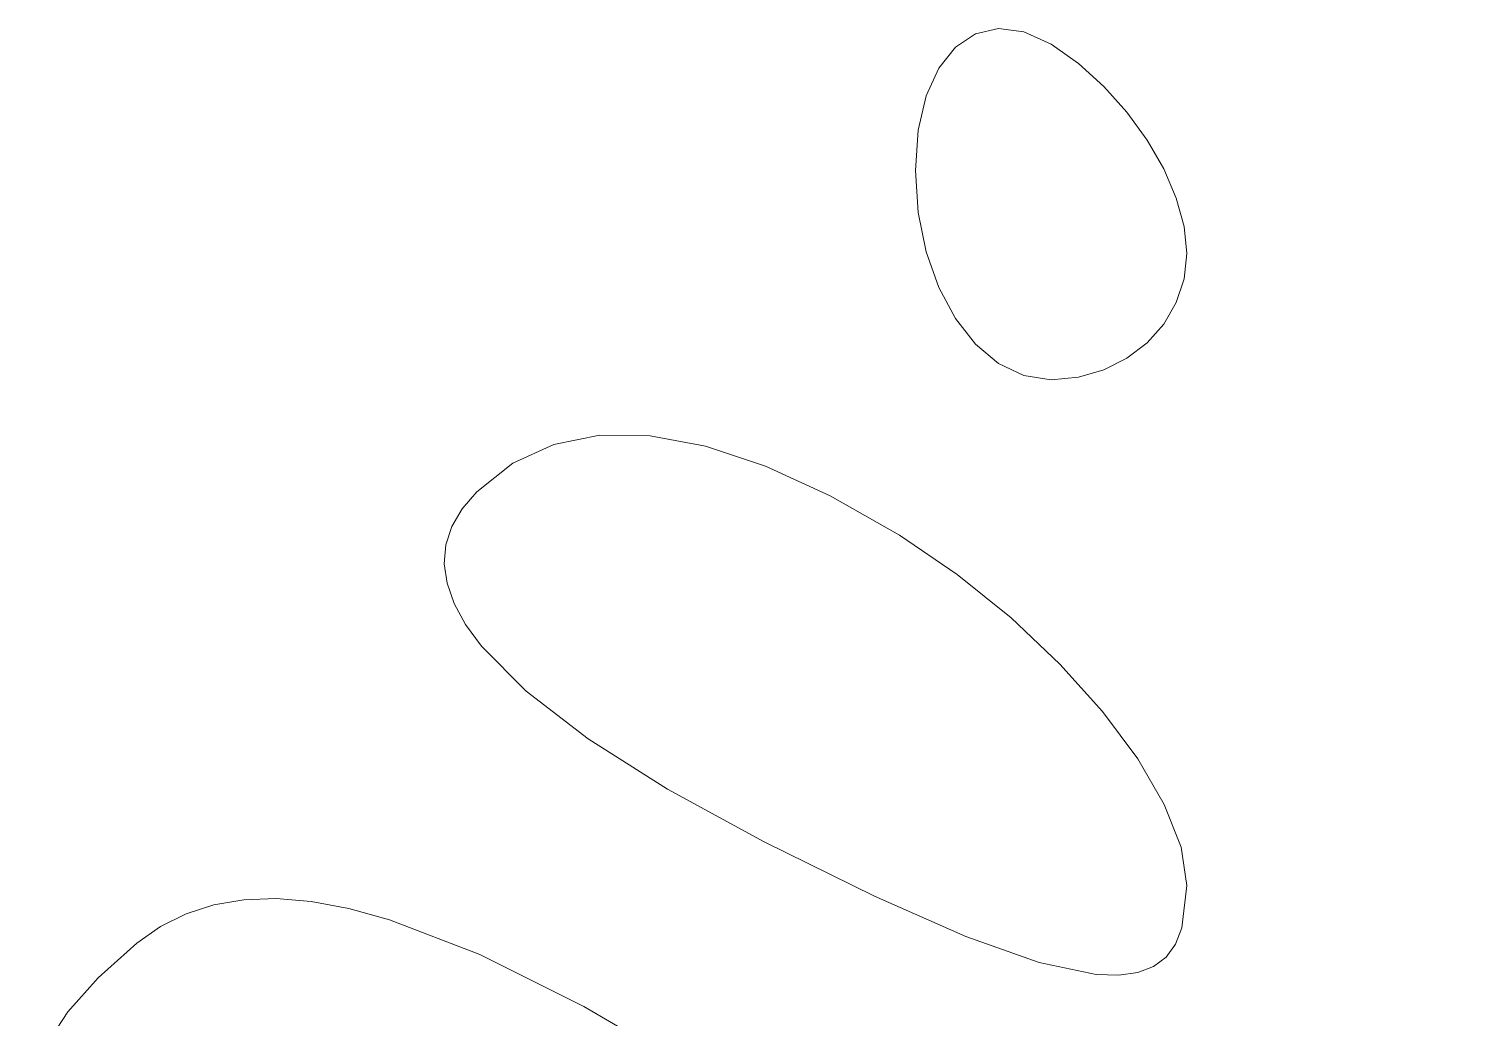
# Model space of a CAD drawing. Header units: millimetres. Extents: x -199 to 251, y -179 to 271.
# Drawn here: x -68.55 to -61.17, y -53.73 to -48.62 of the extents above; entities that cross this region are included whole.
import ezdxf

# ---------------------------------------------------------------- set-up
doc = ezdxf.new("R2010")
doc.units = ezdxf.units.MM
doc.header["$MEASUREMENT"] = 0
doc.layers.add('Camada 1', color=7, linetype='Continuous')

msp = doc.modelspace()

# ---------------------------------------------------------------- linework, layer by layer
at = {"layer": 'Camada 1', "color": 250, "lineweight": 18}
for points, knots in [([(-62.5853, -49.9107), (-62.5853, -49.9107), (-62.571, -49.7797), (-62.571, -49.7797), (-62.571, -49.7797), (-62.571, -49.7797), (-62.5853, -49.6402), (-62.5853, -49.6402), (-62.5853, -49.6402), (-62.5853, -49.6402), (-62.6263, -49.493), (-62.6263, -49.493), (-62.6263, -49.493), (-62.6263, -49.493), (-62.691, -49.3428), (-62.691, -49.3428), (-62.691, -49.3428), (-62.691, -49.3428), (-62.7767, -49.1939), (-62.7767, -49.1939), (-62.7767, -49.1939), (-62.7767, -49.1939), (-62.8804, -49.0507), (-62.8804, -49.0507), (-62.8804, -49.0507), (-62.8804, -49.0507), (-62.9993, -48.9177), (-62.9993, -48.9177), (-62.9993, -48.9177), (-62.9993, -48.9177), (-63.1305, -48.7993), (-63.1305, -48.7993), (-63.1305, -48.7993), (-63.1305, -48.7993), (-63.2711, -48.7), (-63.2711, -48.7), (-63.2711, -48.7), (-63.2711, -48.7), (-63.4117, -48.636), (-63.4117, -48.636), (-63.4117, -48.636), (-63.4117, -48.636), (-63.5429, -48.619), (-63.5429, -48.619), (-63.5429, -48.619), (-63.5429, -48.619), (-63.6618, -48.6462), (-63.6618, -48.6462), (-63.6618, -48.6462), (-63.6618, -48.6462), (-63.7655, -48.715), (-63.7655, -48.715), (-63.7655, -48.715), (-63.7655, -48.715), (-63.8511, -48.8226), (-63.8511, -48.8226), (-63.8511, -48.8226), (-63.8511, -48.8226), (-63.9159, -48.9663), (-63.9159, -48.9663), (-63.9159, -48.9663), (-63.9159, -48.9663), (-63.9568, -49.1436), (-63.9568, -49.1436), (-63.9568, -49.1436), (-63.9568, -49.1436), (-63.9711, -49.3517), (-63.9711, -49.3517), (-63.9711, -49.3517), (-63.9711, -49.3517), (-63.9568, -49.5685), (-63.9568, -49.5685), (-63.9568, -49.5685), (-63.9568, -49.5685), (-63.9159, -49.7708), (-63.9159, -49.7708), (-63.9159, -49.7708), (-63.9159, -49.7708), (-63.8511, -49.9542), (-63.8511, -49.9542), (-63.8511, -49.9542), (-63.8511, -49.9542), (-63.7655, -50.1141), (-63.7655, -50.1141), (-63.7655, -50.1141), (-63.7655, -50.1141), (-63.6618, -50.2463), (-63.6618, -50.2463), (-63.6618, -50.2463), (-63.6618, -50.2463), (-63.5429, -50.3461), (-63.5429, -50.3461), (-63.5429, -50.3461), (-63.5429, -50.3461), (-63.4117, -50.4093), (-63.4117, -50.4093), (-63.4117, -50.4093), (-63.4117, -50.4093), (-63.2711, -50.4314), (-63.2711, -50.4314), (-63.2711, -50.4314), (-63.2711, -50.4314), (-63.1305, -50.4181), (-63.1305, -50.4181), (-63.1305, -50.4181), (-63.1305, -50.4181), (-62.9993, -50.38), (-62.9993, -50.38), (-62.9993, -50.38), (-62.9993, -50.38), (-62.8804, -50.3197), (-62.8804, -50.3197), (-62.8804, -50.3197), (-62.8804, -50.3197), (-62.7767, -50.2401), (-62.7767, -50.2401), (-62.7767, -50.2401), (-62.7767, -50.2401), (-62.691, -50.1435), (-62.691, -50.1435), (-62.691, -50.1435), (-62.691, -50.1435), (-62.6263, -50.0328), (-62.6263, -50.0328), (-62.6263, -50.0328), (-62.6263, -50.0328), (-62.5853, -49.9107), (-62.5853, -49.9107)], [0, 0, 0, 0, 0.030303, 0.030303, 0.030303, 0.030303, 0.060606, 0.060606, 0.060606, 0.060606, 0.090909, 0.090909, 0.090909, 0.090909, 0.121212, 0.121212, 0.121212, 0.121212, 0.151515, 0.151515, 0.151515, 0.151515, 0.181818, 0.181818, 0.181818, 0.181818, 0.212121, 0.212121, 0.212121, 0.212121, 0.242424, 0.242424, 0.242424, 0.242424, 0.272727, 0.272727, 0.272727, 0.272727, 0.30303, 0.30303, 0.30303, 0.30303, 0.333333, 0.333333, 0.333333, 0.333333, 0.363636, 0.363636, 0.363636, 0.363636, 0.393939, 0.393939, 0.393939, 0.393939, 0.424242, 0.424242, 0.424242, 0.424242, 0.454545, 0.454545, 0.454545, 0.454545, 0.484848, 0.484848, 0.484848, 0.484848, 0.515152, 0.515152, 0.515152, 0.515152, 0.545455, 0.545455, 0.545455, 0.545455, 0.575758, 0.575758, 0.575758, 0.575758, 0.606061, 0.606061, 0.606061, 0.606061, 0.636364, 0.636364, 0.636364, 0.636364, 0.666667, 0.666667, 0.666667, 0.666667, 0.69697, 0.69697, 0.69697, 0.69697, 0.727273, 0.727273, 0.727273, 0.727273, 0.757576, 0.757576, 0.757576, 0.757576, 0.787879, 0.787879, 0.787879, 0.787879, 0.818182, 0.818182, 0.818182, 0.818182, 0.848485, 0.848485, 0.848485, 0.848485, 0.878788, 0.878788, 0.878788, 0.878788, 0.909091, 0.909091, 0.909091, 0.909091, 0.939394, 0.939394, 0.939394, 0.939394, 1, 1, 1, 1]), ([(-62.571, -53.0396), (-62.571, -53.0396), (-62.6013, -52.842), (-62.6013, -52.842), (-62.6013, -52.842), (-62.6013, -52.842), (-62.688, -52.6217), (-62.688, -52.6217), (-62.688, -52.6217), (-62.688, -52.6217), (-62.8251, -52.3858), (-62.8251, -52.3858), (-62.8251, -52.3858), (-62.8251, -52.3858), (-63.0066, -52.1419), (-63.0066, -52.1419), (-63.0066, -52.1419), (-63.0066, -52.1419), (-63.2262, -51.8973), (-63.2262, -51.8973), (-63.2262, -51.8973), (-63.2262, -51.8973), (-63.478, -51.6594), (-63.478, -51.6594), (-63.478, -51.6594), (-63.478, -51.6594), (-63.7558, -51.4356), (-63.7558, -51.4356), (-63.7558, -51.4356), (-63.7558, -51.4356), (-64.0537, -51.2334), (-64.0537, -51.2334), (-64.0537, -51.2334), (-64.0537, -51.2334), (-64.4114, -51.0301), (-64.4114, -51.0301), (-64.4114, -51.0301), (-64.4114, -51.0301), (-64.745, -50.8768), (-64.745, -50.8768), (-64.745, -50.8768), (-64.745, -50.8768), (-65.0544, -50.7736), (-65.0544, -50.7736), (-65.0544, -50.7736), (-65.0544, -50.7736), (-65.3396, -50.7204), (-65.3396, -50.7204), (-65.3396, -50.7204), (-65.3396, -50.7204), (-65.6003, -50.7172), (-65.6003, -50.7172), (-65.6003, -50.7172), (-65.6003, -50.7172), (-65.8364, -50.7641), (-65.8364, -50.7641), (-65.8364, -50.7641), (-65.8364, -50.7641), (-66.0478, -50.8611), (-66.0478, -50.8611), (-66.0478, -50.8611), (-66.0478, -50.8611), (-66.2343, -51.0083), (-66.2343, -51.0083), (-66.2343, -51.0083), (-66.2343, -51.0083), (-66.31, -51.096), (-66.31, -51.096), (-66.31, -51.096), (-66.31, -51.096), (-66.3631, -51.1871), (-66.3631, -51.1871), (-66.3631, -51.1871), (-66.3631, -51.1871), (-66.3938, -51.2816), (-66.3938, -51.2816), (-66.3938, -51.2816), (-66.3938, -51.2816), (-66.4019, -51.3796), (-66.4019, -51.3796), (-66.4019, -51.3796), (-66.4019, -51.3796), (-66.3877, -51.4809), (-66.3877, -51.4809), (-66.3877, -51.4809), (-66.3877, -51.4809), (-66.351, -51.5857), (-66.351, -51.5857), (-66.351, -51.5857), (-66.351, -51.5857), (-66.2918, -51.6937), (-66.2918, -51.6937), (-66.2918, -51.6937), (-66.2918, -51.6937), (-66.2102, -51.8051), (-66.2102, -51.8051), (-66.2102, -51.8051), (-66.2102, -51.8051), (-65.9798, -52.0379), (-65.9798, -52.0379), (-65.9798, -52.0379), (-65.9798, -52.0379), (-65.6598, -52.2838), (-65.6598, -52.2838), (-65.6598, -52.2838), (-65.6598, -52.2838), (-65.2504, -52.5427), (-65.2504, -52.5427), (-65.2504, -52.5427), (-65.2504, -52.5427), (-64.7517, -52.8144), (-64.7517, -52.8144), (-64.7517, -52.8144), (-64.7517, -52.8144), (-64.182, -53.0953), (-64.182, -53.0953), (-64.182, -53.0953), (-64.182, -53.0953), (-63.7116, -53.3024), (-63.7116, -53.3024), (-63.7116, -53.3024), (-63.7116, -53.3024), (-63.3332, -53.4366), (-63.3332, -53.4366), (-63.3332, -53.4366), (-63.3332, -53.4366), (-63.0397, -53.4987), (-63.0397, -53.4987), (-63.0397, -53.4987), (-63.0397, -53.4987), (-62.9226, -53.5028), (-62.9226, -53.5028), (-62.9226, -53.5028), (-62.9226, -53.5028), (-62.8239, -53.4892), (-62.8239, -53.4892), (-62.8239, -53.4892), (-62.8239, -53.4892), (-62.7429, -53.4579), (-62.7429, -53.4579), (-62.7429, -53.4579), (-62.7429, -53.4579), (-62.6787, -53.4091), (-62.6787, -53.4091), (-62.6787, -53.4091), (-62.6787, -53.4091), (-62.6302, -53.3427), (-62.6302, -53.3427), (-62.6302, -53.3427), (-62.6302, -53.3427), (-62.5968, -53.2589), (-62.5968, -53.2589), (-62.5968, -53.2589), (-62.5968, -53.2589), (-62.571, -53.0396), (-62.571, -53.0396)], [0, 0, 0, 0, 0.025, 0.025, 0.025, 0.025, 0.05, 0.05, 0.05, 0.05, 0.075, 0.075, 0.075, 0.075, 0.1, 0.1, 0.1, 0.1, 0.125, 0.125, 0.125, 0.125, 0.15, 0.15, 0.15, 0.15, 0.175, 0.175, 0.175, 0.175, 0.2, 0.2, 0.2, 0.2, 0.225, 0.225, 0.225, 0.225, 0.25, 0.25, 0.25, 0.25, 0.275, 0.275, 0.275, 0.275, 0.3, 0.3, 0.3, 0.3, 0.325, 0.325, 0.325, 0.325, 0.35, 0.35, 0.35, 0.35, 0.375, 0.375, 0.375, 0.375, 0.4, 0.4, 0.4, 0.4, 0.425, 0.425, 0.425, 0.425, 0.45, 0.45, 0.45, 0.45, 0.475, 0.475, 0.475, 0.475, 0.5, 0.5, 0.5, 0.5, 0.525, 0.525, 0.525, 0.525, 0.55, 0.55, 0.55, 0.55, 0.575, 0.575, 0.575, 0.575, 0.6, 0.6, 0.6, 0.6, 0.625, 0.625, 0.625, 0.625, 0.65, 0.65, 0.65, 0.65, 0.675, 0.675, 0.675, 0.675, 0.7, 0.7, 0.7, 0.7, 0.725, 0.725, 0.725, 0.725, 0.75, 0.75, 0.75, 0.75, 0.775, 0.775, 0.775, 0.775, 0.8, 0.8, 0.8, 0.8, 0.825, 0.825, 0.825, 0.825, 0.85, 0.85, 0.85, 0.85, 0.875, 0.875, 0.875, 0.875, 0.9, 0.9, 0.9, 0.9, 0.925, 0.925, 0.925, 0.925, 0.95, 0.95, 0.95, 0.95, 1, 1, 1, 1]), ([(-61.2435, -57.8068), (-61.2435, -57.8068), (-61.1903, -57.7274), (-61.1903, -57.7274), (-61.1903, -57.7274), (-61.1903, -57.7274), (-61.1658, -57.6311), (-61.1658, -57.6311), (-61.1658, -57.6311), (-61.1658, -57.6311), (-61.1701, -57.5186), (-61.1701, -57.5186), (-61.1701, -57.5186), (-61.1701, -57.5186), (-61.2035, -57.39), (-61.2035, -57.39), (-61.2035, -57.39), (-61.2035, -57.39), (-61.2663, -57.2459), (-61.2663, -57.2459), (-61.2663, -57.2459), (-61.2663, -57.2459), (-61.3585, -57.0868), (-61.3585, -57.0868), (-61.3585, -57.0868), (-61.3585, -57.0868), (-61.4804, -56.9131), (-61.4804, -56.9131), (-61.4804, -56.9131), (-61.4804, -56.9131), (-61.8141, -56.5236), (-61.8141, -56.5236), (-61.8141, -56.5236), (-61.8141, -56.5236), (-62.2689, -56.0811), (-62.2689, -56.0811), (-62.2689, -56.0811), (-62.2689, -56.0811), (-62.8464, -55.5891), (-62.8464, -55.5891), (-62.8464, -55.5891), (-62.8464, -55.5891), (-63.5481, -55.0513), (-63.5481, -55.0513), (-63.5481, -55.0513), (-63.5481, -55.0513), (-64.3757, -54.4711), (-64.3757, -54.4711), (-64.3757, -54.4711), (-64.3757, -54.4711), (-65.0696, -54.0214), (-65.0696, -54.0214), (-65.0696, -54.0214), (-65.0696, -54.0214), (-65.6814, -53.6638), (-65.6814, -53.6638), (-65.6814, -53.6638), (-65.6814, -53.6638), (-66.2177, -53.3962), (-66.2177, -53.3962), (-66.2177, -53.3962), (-66.2177, -53.3962), (-66.6847, -53.2166), (-66.6847, -53.2166), (-66.6847, -53.2166), (-66.6847, -53.2166), (-66.8942, -53.1592), (-66.8942, -53.1592), (-66.8942, -53.1592), (-66.8942, -53.1592), (-67.0888, -53.123), (-67.0888, -53.123), (-67.0888, -53.123), (-67.0888, -53.123), (-67.2693, -53.1077), (-67.2693, -53.1077), (-67.2693, -53.1077), (-67.2693, -53.1077), (-67.4364, -53.1134), (-67.4364, -53.1134), (-67.4364, -53.1134), (-67.4364, -53.1134), (-67.5909, -53.1394), (-67.5909, -53.1394), (-67.5909, -53.1394), (-67.5909, -53.1394), (-67.7337, -53.1857), (-67.7337, -53.1857), (-67.7337, -53.1857), (-67.7337, -53.1857), (-67.8656, -53.252), (-67.8656, -53.252), (-67.8656, -53.252), (-67.8656, -53.252), (-67.9872, -53.338), (-67.9872, -53.338), (-67.9872, -53.338), (-67.9872, -53.338), (-68.1867, -53.5167), (-68.1867, -53.5167), (-68.1867, -53.5167), (-68.1867, -53.5167), (-68.3436, -53.6917), (-68.3436, -53.6917), (-68.3436, -53.6917), (-68.3436, -53.6917), (-68.4566, -53.8648), (-68.4566, -53.8648), (-68.4566, -53.8648), (-68.4566, -53.8648), (-68.5245, -54.0376), (-68.5245, -54.0376), (-68.5245, -54.0376), (-68.5245, -54.0376), (-68.5459, -54.2118), (-68.5459, -54.2118), (-68.5459, -54.2118), (-68.5459, -54.2118), (-68.5196, -54.3888), (-68.5196, -54.3888), (-68.5196, -54.3888), (-68.5196, -54.3888), (-68.4443, -54.5703), (-68.4443, -54.5703), (-68.4443, -54.5703), (-68.4443, -54.5703), (-68.3187, -54.7581), (-68.3187, -54.7581), (-68.3187, -54.7581), (-68.3187, -54.7581), (-68.1417, -54.9535), (-68.1417, -54.9535), (-68.1417, -54.9535), (-68.1417, -54.9535), (-67.9117, -55.1583), (-67.9117, -55.1583), (-67.9117, -55.1583), (-67.9117, -55.1583), (-67.6277, -55.3741), (-67.6277, -55.3741), (-67.6277, -55.3741), (-67.6277, -55.3741), (-67.2884, -55.6025), (-67.2884, -55.6025), (-67.2884, -55.6025), (-67.2884, -55.6025), (-66.8924, -55.8451), (-66.8924, -55.8451), (-66.8924, -55.8451), (-66.8924, -55.8451), (-66.4384, -56.1035), (-66.4384, -56.1035), (-66.4384, -56.1035), (-66.4384, -56.1035), (-65.3516, -56.6741), (-65.3516, -56.6741), (-65.3516, -56.6741), (-65.3516, -56.6741), (-64.4573, -57.1039), (-64.4573, -57.1039), (-64.4573, -57.1039), (-64.4573, -57.1039), (-63.6668, -57.4415), (-63.6668, -57.4415), (-63.6668, -57.4415), (-63.6668, -57.4415), (-62.9816, -57.6902), (-62.9816, -57.6902), (-62.9816, -57.6902), (-62.9816, -57.6902), (-62.4033, -57.8537), (-62.4033, -57.8537), (-62.4033, -57.8537), (-62.4033, -57.8537), (-61.9334, -57.9357), (-61.9334, -57.9357), (-61.9334, -57.9357), (-61.9334, -57.9357), (-61.7396, -57.9472), (-61.7396, -57.9472), (-61.7396, -57.9472), (-61.7396, -57.9472), (-61.5735, -57.9396), (-61.5735, -57.9396), (-61.5735, -57.9396), (-61.5735, -57.9396), (-61.4354, -57.9133), (-61.4354, -57.9133), (-61.4354, -57.9133), (-61.4354, -57.9133), (-61.3253, -57.8689), (-61.3253, -57.8689), (-61.3253, -57.8689), (-61.3253, -57.8689), (-61.2435, -57.8068), (-61.2435, -57.8068)], [0, 0, 0, 0, 0.02, 0.02, 0.02, 0.02, 0.04, 0.04, 0.04, 0.04, 0.06, 0.06, 0.06, 0.06, 0.08, 0.08, 0.08, 0.08, 0.1, 0.1, 0.1, 0.1, 0.12, 0.12, 0.12, 0.12, 0.14, 0.14, 0.14, 0.14, 0.16, 0.16, 0.16, 0.16, 0.18, 0.18, 0.18, 0.18, 0.2, 0.2, 0.2, 0.2, 0.22, 0.22, 0.22, 0.22, 0.24, 0.24, 0.24, 0.24, 0.26, 0.26, 0.26, 0.26, 0.28, 0.28, 0.28, 0.28, 0.3, 0.3, 0.3, 0.3, 0.32, 0.32, 0.32, 0.32, 0.34, 0.34, 0.34, 0.34, 0.36, 0.36, 0.36, 0.36, 0.38, 0.38, 0.38, 0.38, 0.4, 0.4, 0.4, 0.4, 0.42, 0.42, 0.42, 0.42, 0.44, 0.44, 0.44, 0.44, 0.46, 0.46, 0.46, 0.46, 0.48, 0.48, 0.48, 0.48, 0.5, 0.5, 0.5, 0.5, 0.52, 0.52, 0.52, 0.52, 0.54, 0.54, 0.54, 0.54, 0.56, 0.56, 0.56, 0.56, 0.58, 0.58, 0.58, 0.58, 0.6, 0.6, 0.6, 0.6, 0.62, 0.62, 0.62, 0.62, 0.64, 0.64, 0.64, 0.64, 0.66, 0.66, 0.66, 0.66, 0.68, 0.68, 0.68, 0.68, 0.7, 0.7, 0.7, 0.7, 0.72, 0.72, 0.72, 0.72, 0.74, 0.74, 0.74, 0.74, 0.76, 0.76, 0.76, 0.76, 0.78, 0.78, 0.78, 0.78, 0.8, 0.8, 0.8, 0.8, 0.82, 0.82, 0.82, 0.82, 0.84, 0.84, 0.84, 0.84, 0.86, 0.86, 0.86, 0.86, 0.88, 0.88, 0.88, 0.88, 0.9, 0.9, 0.9, 0.9, 0.92, 0.92, 0.92, 0.92, 0.94, 0.94, 0.94, 0.94, 0.96, 0.96, 0.96, 0.96, 1, 1, 1, 1])]:
    msp.add_open_spline(points, degree=3, knots=knots, dxfattribs=at)

doc.saveas('drawing.dxf')
